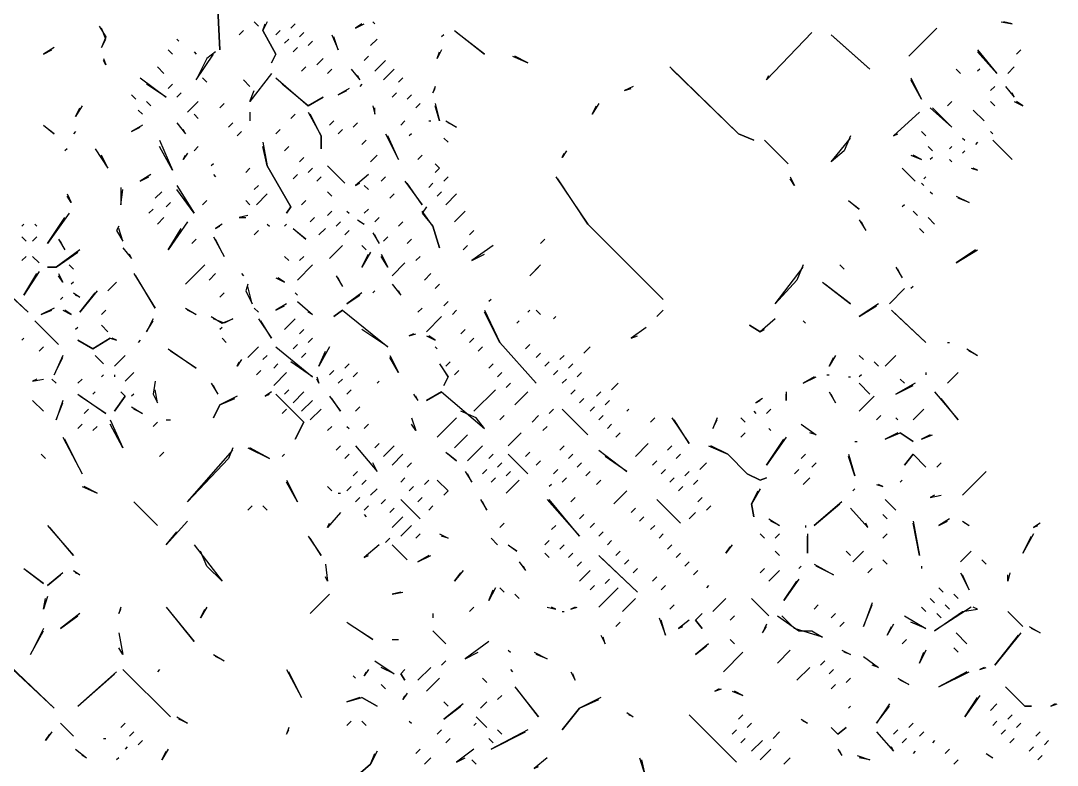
# Model space of a CAD drawing. Extents: x 1 to 2775, y -31 to 2075.
# Drawn here: x 1615.9 to 1696.2, y 381.9 to 439.6 of the extents above; entities that cross this region are included whole.
import ezdxf

# ---------------------------------------------------------------- set-up
doc = ezdxf.new("R2010")
doc.units = 0
doc.layers.add('LINEWORK', color=4, linetype='CONTINUOUS')

msp = doc.modelspace()

# ---------------------------------------------------------------- linework, layer by layer
at = {"layer": 'LINEWORK'}
for points in [[(1629.3333, 444.1667), (1630.3333, 442.8333), (1631.1667, 440.5), (1631.3333, 437.3333), (1631.1667, 440.5), (1629.8333, 443.6667)], [(1622, 439.1667), (1622.5, 438.3333), (1622.1667, 437.5), (1622.5, 438.1667), (1622.1667, 439)], [(1634, 439.5), (1634.3333, 439.1667)], [(1635, 439.5), (1634.6667, 438.8333), (1635.6667, 437), (1635.3333, 436.3333), (1635.6667, 437), (1634.6667, 438.8333), (1634.8333, 439.3333)], [(1637.1667, 439.3333), (1636.8333, 439)], [(1642.3333, 439.3333), (1641.8333, 439), (1642.5, 439.3333)], [(1643.1667, 439.5), (1643.3333, 439.3333)], [(1686.8333, 439), (1684.6667, 436.8333)], [(1691.8333, 439.5), (1692.6667, 439.3333), (1692, 439.5)], [(1628, 438.1667), (1628.1667, 438)], [(1633.1667, 438.8333), (1632.8333, 438.5)], [(1636, 438.8333), (1635.6667, 438.5)], [(1636.6667, 438.1667), (1636.3333, 437.8333)], [(1637.8333, 438.6667), (1637.5, 438.3333)], [(1640, 438.5), (1640.5, 437.3333), (1640.1667, 438.3333)], [(1643.5, 438.1667), (1643, 437.6667)], [(1648.6667, 438.5), (1648.5, 438.3333)], [(1649.5, 438.8333), (1651.8333, 437), (1649.6667, 438.6667)], [(1677.1667, 438.6667), (1673.6667, 435), (1673.8333, 435.3333)], [(1678.6667, 438.5), (1681.6667, 435.8333), (1678.8333, 438.3333)], [(1618.5, 437.5), (1617.6667, 437), (1618.3333, 437.3333)], [(1637.3333, 437.5), (1637, 437.1667)], [(1638.5, 438), (1638.1667, 437.6667)], [(1622.3333, 436.6667), (1622.5, 436.1667), (1622.3333, 436.5)], [(1627.3333, 437.3333), (1627.6667, 437)], [(1629.3333, 437.1667), (1629.5, 437)], [(1631, 437.1667), (1630.3333, 436.6667), (1629.5, 435), (1630.8333, 437)], [(1639.3333, 436.6667), (1638.8333, 436.1667)], [(1642.8333, 436.8333), (1642.5, 436.5)], [(1648.5, 437.3333), (1648.1667, 436.6667), (1648.3333, 437.1667)], [(1654, 436.8333), (1655.1667, 436.3333), (1654.1667, 436.8333)], [(1690, 437.3333), (1691.5, 435.5), (1690, 437.1667)], [(1693.3333, 437.3333), (1693, 437)], [(1626.5, 436), (1627, 435.5)], [(1638, 436), (1637.6667, 435.6667)], [(1640, 435.8333), (1639.6667, 435.5)], [(1641.5, 435.8333), (1642.1667, 435), (1642, 435.3333)], [(1644.1667, 436.5), (1643.3333, 435.6667)], [(1644.8333, 435.8333), (1644, 435)], [(1666.1667, 436), (1671.5, 430.8333), (1672.6667, 430.3333), (1671.5, 430.8333), (1666.3333, 435.8333)], [(1688.3333, 435.8333), (1688.6667, 435.5)], [(1690.1667, 435.8333), (1690, 435.6667)], [(1692.8333, 436), (1692.3333, 435.5)], [(1625.1667, 435.1667), (1627.1667, 433.6667), (1625.6667, 434.6667)], [(1630, 435.1667), (1630.3333, 434.8333)], [(1633.1667, 435), (1633.6667, 434.5)], [(1635.3333, 435.5), (1633.6667, 433.3333), (1634, 434.1667)], [(1635.6667, 435.1667), (1638.1667, 433), (1639.3333, 433.6667), (1638.1667, 433), (1636.1667, 434.6667)], [(1645.5, 435.1667), (1645.1667, 434.8333)], [(1684.8333, 435.1667), (1685.6667, 433.5), (1684.8333, 435)], [(1627.6667, 434.6667), (1627.3333, 434.3333)], [(1641.3333, 434.3333), (1640.5, 433.8333), (1641.1667, 434.1667)], [(1642.3333, 434.6667), (1642.1667, 434.5)], [(1648, 434.5), (1647.8333, 434), (1648, 434.3333)], [(1663.3333, 434.5), (1662.6667, 434.1667), (1663.1667, 434.3333)], [(1691.3333, 434.5), (1691, 434.1667)], [(1692.1667, 434.5), (1692.8333, 433.6667), (1692.6667, 434)], [(1624.5, 433.8333), (1624.8333, 433.5)], [(1628.3333, 434), (1628, 433.6667)], [(1645, 434), (1644.6667, 433.6667)], [(1646.1667, 433.8333), (1645.8333, 433.5)], [(1620.6667, 433), (1620.1667, 432.1667), (1620.5, 432.8333)], [(1625, 432.6667), (1625.3333, 432.3333)], [(1625.6667, 433.3333), (1626, 433)], [(1629.6667, 433.3333), (1628.8333, 432.5)], [(1631.6667, 433.1667), (1631.3333, 432.8333)], [(1643.1667, 433), (1643.3333, 432.3333), (1643.3333, 432.8333)], [(1646.8333, 433.1667), (1646.5, 432.8333)], [(1648, 433.1667), (1648.3333, 431.8333), (1648, 433)], [(1660.6667, 433.1667), (1660.1667, 432.3333), (1660.5, 433)], [(1686.3333, 432.8333), (1688, 431.3333), (1686.5, 432.8333)], [(1688, 433.3333), (1687.6667, 433)], [(1689.6667, 432.6667), (1690.5, 431.8333)], [(1691, 433.3333), (1691.3333, 433)], [(1692.8333, 433.3333), (1693.5, 433), (1693, 433.3333)], [(1629.3333, 432.3333), (1629.6667, 432)], [(1633.6667, 432.5), (1633.6667, 431.8333)], [(1637.1667, 432.3333), (1636.8333, 432)], [(1638.1667, 432.5), (1639.1667, 430.6667), (1639.1667, 429.6667), (1639.1667, 430.6667), (1638.3333, 432.3333)], [(1640.1667, 431.8333), (1639.8333, 431.5)], [(1645.6667, 431.8333), (1645.3333, 431.5)], [(1647.5, 431.8333), (1647.6667, 431.8333)], [(1648.8333, 431.8333), (1649.6667, 431.3333), (1649, 431.6667)], [(1685.5, 432.5), (1683.5, 430.6667), (1683.8333, 430.8333)], [(1617.6667, 431.5), (1618.5, 430.8333), (1617.8333, 431.3333)], [(1620.1667, 431), (1620, 430.8333)], [(1625.3333, 431.5), (1624.5, 431), (1625.1667, 431.3333)], [(1628, 431.6667), (1628.6667, 430.8333), (1628.5, 431.1667)], [(1632.3333, 431.6667), (1632, 431.3333)], [(1633, 431), (1632.6667, 430.6667)], [(1636, 431.1667), (1635.6667, 430.8333)], [(1640.8333, 431.1667), (1640.5, 430.8333)], [(1642, 431.6667), (1641.6667, 431.3333)], [(1685.6667, 431), (1686, 430.6667)], [(1691, 431), (1691.1667, 430.8333)], [(1626.6667, 430.3333), (1627.6667, 428), (1626.6667, 429.8333)], [(1634.6667, 430.1667), (1635, 428.3333), (1636.8333, 425.1667), (1636.5, 424.6667), (1636.8333, 425.1667), (1635, 428.3333), (1634.6667, 429.8333)], [(1642.6667, 430.3333), (1642.3333, 430)], [(1644.1667, 430.8333), (1645.1667, 428.8333), (1644.3333, 430.6667)], [(1646.1667, 430.8333), (1646, 430.6667)], [(1648.6667, 430.5), (1649, 430.1667)], [(1673.5, 430.3333), (1675.3333, 428.5)], [(1680.1667, 430.6667), (1679.6667, 429.5), (1678.6667, 428.6667), (1680.1667, 430.5)], [(1688.8333, 430.5), (1689, 430.3333)], [(1690, 430.1667), (1689.8333, 430)], [(1691.1667, 430.3333), (1692.6667, 428.8333)], [(1619.5, 429.6667), (1619.3333, 429.5)], [(1621.6667, 429.6667), (1622.6667, 428.1667), (1622.1667, 429.1667)], [(1629.6667, 429.8333), (1629.3333, 429.5)], [(1636.6667, 429.8333), (1636.3333, 429.5)], [(1658.1667, 429.5), (1657.8333, 429), (1658, 429.3333)], [(1686.1667, 429.8333), (1686.5, 429.5)], [(1688, 429.8333), (1687.8333, 429.6667)], [(1689, 429.5), (1688.8333, 429.3333)], [(1628.8333, 429.3333), (1628.5, 428.8333), (1628.6667, 429.1667)], [(1637.8333, 429), (1637.5, 428.6667)], [(1643.5, 429.1667), (1643, 428.6667)], [(1647, 429.1667), (1646.6667, 428.8333)], [(1684.8333, 429.1667), (1685.6667, 428.8333), (1685, 429.1667)], [(1686.5, 429), (1686.3333, 428.8333)], [(1687.8333, 428.8333), (1688, 428.6667)], [(1630.8333, 428.5), (1630.6667, 428.3333)], [(1633.6667, 428.1667), (1633.3333, 427.8333)], [(1638.5, 428.1667), (1638.1667, 427.8333)], [(1639.6667, 428.3333), (1641, 427)], [(1648, 428.5), (1648.3333, 428.1667), (1648, 427.8333), (1648.3333, 428.1667)], [(1684.1667, 428.1667), (1685.1667, 427.1667)], [(1689.5, 428.1667), (1690, 428), (1689.6667, 428.1667)], [(1626, 427.6667), (1625.1667, 427.1667), (1625.8333, 427.5)], [(1630.8333, 427.6667), (1631, 427.5)], [(1637.3333, 427.6667), (1637, 427.3333)], [(1639.1667, 427.5), (1638.8333, 427.1667)], [(1642.8333, 427.6667), (1641.8333, 426.8333), (1642.1667, 427)], [(1644.1667, 427.5), (1643.8333, 427.1667)], [(1645.6667, 427.1667), (1647, 425.3333), (1645.8333, 427)], [(1647.8333, 427), (1647.5, 426.6667)], [(1649, 427.5), (1648.6667, 427.1667)], [(1657.3333, 427.5), (1659.8333, 423.8333), (1665.6667, 418), (1659.8333, 423.8333), (1657.5, 427.3333)], [(1675.5, 427.5), (1675.8333, 426.8333), (1675.5, 427.3333)], [(1685.6667, 427), (1685.8333, 426.8333)], [(1686, 427.5), (1685.8333, 427.3333)], [(1619.5, 426.1667), (1619.8333, 425.5), (1619.5, 426)], [(1623.6667, 426.6667), (1623.6667, 425.3333), (1623.8333, 426.5)], [(1626.8333, 426.3333), (1626.3333, 425.8333)], [(1628, 426.8333), (1629.3333, 424.6667), (1628, 426.5)], [(1634.3333, 426.8333), (1634, 426.5)], [(1635, 426.1667), (1634.1667, 425.3333)], [(1639.6667, 426.3333), (1640, 426)], [(1642.5, 426.8333), (1642.8333, 426.5)], [(1644.8333, 426.1667), (1644.5, 425.8333)], [(1648.5, 426.3333), (1648.1667, 426)], [(1649.6667, 426.1667), (1648.8333, 425.3333)], [(1686.3333, 426.3333), (1686.5, 426.1667)], [(1627.5, 425.5), (1627.1667, 425.1667)], [(1630.3333, 425.6667), (1630, 425.3333)], [(1633.3333, 425.6667), (1633.6667, 425.3333)], [(1638, 425.6667), (1637.6667, 425.3333)], [(1680, 425.6667), (1680.8333, 425), (1680.1667, 425.5)], [(1684.3333, 425.3333), (1684.1667, 425.1667)], [(1688.3333, 426), (1689.3333, 425.5), (1688.5, 425.8333)], [(1619.6667, 424.6667), (1618, 422.3333), (1619.3333, 424.3333)], [(1626.1667, 425), (1625.8333, 424.6667)], [(1640, 424.8333), (1639.6667, 424.5)], [(1641.1667, 424.8333), (1641.3333, 424.6667)], [(1642.8333, 425), (1642.5, 424.6667)], [(1647.3333, 425.1667), (1647, 424.6667), (1647.8333, 423.6667), (1648.3333, 422), (1647.8333, 423.6667), (1647, 424.8333)], [(1650.3333, 424.8333), (1649.5, 424)], [(1685, 424.8333), (1685.3333, 424.5)], [(1616.1667, 423.8333), (1616, 423.6667)], [(1617, 423.8333), (1617.1667, 423.6667)], [(1627, 424.3333), (1626.5, 423.8333)], [(1628.8333, 424), (1627.3333, 421.8333), (1628.3333, 423.5)], [(1631.5, 423.8333), (1631, 423.5), (1631.3333, 423.6667)], [(1633.5, 424.5), (1632.8333, 424.3333), (1633.3333, 424.3333)], [(1635, 423.8333), (1635.1667, 423.6667)], [(1636.5, 423.8333), (1636.3333, 423.6667)], [(1638.6667, 424.3333), (1638.3333, 424)], [(1640.6667, 424), (1640.3333, 423.6667)], [(1642, 424.1667), (1642.5, 423.8333), (1642.1667, 424)], [(1643.6667, 424.3333), (1643.3333, 424)], [(1645.5, 424), (1645.1667, 423.6667)], [(1680.8333, 424.1667), (1681.3333, 423.3333), (1681, 424)], [(1686.1667, 424.3333), (1686.6667, 423.8333)], [(1623.5, 423.6667), (1623.3333, 423.3333), (1623.8333, 422.5), (1623.5, 423.5)], [(1634.3333, 423.3333), (1634, 423)], [(1637, 423.5), (1638, 422.6667), (1637.1667, 423.3333)], [(1639.5, 423.5), (1639, 423)], [(1641.3333, 423.3333), (1641, 423)], [(1643.1667, 423.1667), (1643.6667, 422.3333), (1643.3333, 423)], [(1651, 423.3333), (1650.6667, 423)], [(1685.5, 423.5), (1685.8333, 423.1667)], [(1616, 422.8333), (1616.3333, 422.5)], [(1617.1667, 422.8333), (1616.8333, 422.5)], [(1618.8333, 422.6667), (1619.3333, 421.8333), (1619, 422.5)], [(1629.5, 422.6667), (1629.1667, 422.3333)], [(1630.8333, 422.8333), (1631.6667, 421.3333), (1631, 422.6667)], [(1640.8333, 422.1667), (1639.8333, 421.1667)], [(1642.3333, 422.1667), (1642.6667, 421.8333)], [(1644.3333, 422.8333), (1644, 422.5)], [(1646.1667, 422.6667), (1645.8333, 422.3333)], [(1650.5, 422.1667), (1650.1667, 421.8333)], [(1652.5, 422.1667), (1650.8333, 421), (1651.8333, 421.5)], [(1656.5, 422.6667), (1656.1667, 422.3333)], [(1616.3333, 421.3333), (1616, 421)], [(1616.8333, 421.3333), (1617.3333, 420.8333)], [(1620.5, 421.8333), (1618.6667, 420.5), (1618, 420.5), (1618.6667, 420.5), (1620.3333, 421.6667)], [(1623.8333, 422), (1624.5, 421.1667), (1624.3333, 421.5)], [(1636.3333, 421.3333), (1636.6667, 421)], [(1637.8333, 421.3333), (1637.5, 421)], [(1643, 421.6667), (1642.3333, 420.5), (1642.8333, 421.5)], [(1643.8333, 421.5), (1644.3333, 420.5), (1643.8333, 421.3333)], [(1646.8333, 421.3333), (1646.5, 421)], [(1689.8333, 421.8333), (1688.3333, 420.8333), (1690, 421.8333)], [(1619.6667, 420.6667), (1620, 420.3333)], [(1630.1667, 420.6667), (1628.6667, 419.1667)], [(1638.5, 420.6667), (1637.3333, 419.5)], [(1645.6667, 420.8333), (1644.6667, 419.8333)], [(1656.1667, 420.6667), (1655.3333, 419.8333), (1656, 420.5)], [(1676.5, 420.6667), (1676, 419.5), (1674.3333, 417.6667), (1676.5, 420.5)], [(1679.3333, 420.6667), (1679.6667, 420.3333)], [(1617.3333, 420.1667), (1616.1667, 418.3333), (1617.1667, 420)], [(1618.8333, 420), (1619.1667, 419.3333), (1618.8333, 419.8333)], [(1624.6667, 420), (1626.3333, 417.3333), (1624.8333, 419.8333)], [(1631, 420), (1630.5, 419.5)], [(1633, 420), (1633.1667, 419.8333)], [(1640.3333, 419.8333), (1640.8333, 419), (1640.5, 419.6667)], [(1647.6667, 420), (1647.1667, 419.5)], [(1683.6667, 420.5), (1684.1667, 419.6667), (1683.8333, 420.3333)], [(1613.8333, 419.5), (1616.5, 417), (1614.5, 418.8333)], [(1620, 419.3333), (1619.8333, 419.1667)], [(1623.3333, 419.3333), (1622.6667, 418.6667)], [(1633.5, 419.1667), (1633.3333, 418.6667), (1633.8333, 417.6667), (1633.5, 419)], [(1635.6667, 419.6667), (1636.3333, 419.3333), (1635.8333, 419.6667)], [(1644.6667, 419.1667), (1645.3333, 418.3333), (1645.1667, 418.6667)], [(1648.3333, 419.1667), (1648, 418.8333)], [(1678, 419.3333), (1680.1667, 417.6667), (1678.1667, 419.1667)], [(1685, 419), (1684.8333, 418.8333)], [(1619.1667, 418.1667), (1619, 418)], [(1620, 418.5), (1620.5, 418.1667), (1620.1667, 418.3333)], [(1621.8333, 418.6667), (1620.5, 417), (1621.6667, 418.5)], [(1631.6667, 418.5), (1631.3333, 418.1667)], [(1637.1667, 418.5), (1637.3333, 418.3333)], [(1642.3333, 418.5), (1641.1667, 417.6667), (1642.1667, 418.3333)], [(1643.3333, 418.6667), (1643.1667, 418.5)], [(1684.3333, 418.8333), (1683.1667, 417.6667)], [(1618.5, 417.3333), (1617.5, 416.8333), (1618.3333, 417.1667)], [(1628.6667, 417.3333), (1629.5, 416.8333), (1628.8333, 417.1667)], [(1634, 417.3333), (1634.3333, 417)], [(1636.5, 417.6667), (1635.6667, 417.1667), (1636.3333, 417.5)], [(1637.3333, 417.8333), (1638.5, 416.8333), (1638.1667, 417)], [(1647, 417.3333), (1646.6667, 417)], [(1649, 417.8333), (1648.6667, 417.5)], [(1652.3333, 418), (1652.1667, 417.8333)], [(1682.3333, 417.6667), (1680.8333, 416.6667), (1682.1667, 417.5)], [(1619.1667, 417.1667), (1619.8333, 416.8333), (1619.3333, 417.1667)], [(1622.5, 417.1667), (1622.1667, 416.8333)], [(1626.1667, 416.5), (1625.6667, 415.5), (1626.1667, 416.3333)], [(1630.6667, 416.6667), (1631.5, 416.1667), (1632.3333, 416.5), (1631.6667, 416.1667), (1630.8333, 416.5)], [(1634.3333, 416.5), (1635.3333, 415), (1634.5, 416.3333)], [(1637.1667, 416.5), (1636.3333, 415.6667)], [(1640.8333, 417.1667), (1640.1667, 416.6667), (1640.8333, 417.1667), (1644.3333, 414.3333), (1642.3333, 415.6667)], [(1648.5, 416.6667), (1647.3333, 415.5)], [(1649.6667, 417.1667), (1649.3333, 416.8333)], [(1651.8333, 417.1667), (1653, 414.6667), (1655.8333, 411.5), (1653, 414.6667), (1651.8333, 417)], [(1655.3333, 417.1667), (1655.1667, 417)], [(1655.8333, 417.1667), (1656.1667, 416.8333)], [(1657.3333, 416.6667), (1657.1667, 416.5)], [(1665.6667, 417.1667), (1665.1667, 416.6667)], [(1674.3333, 416.5), (1673.1667, 415.5), (1672.3333, 416), (1673.1667, 415.5), (1673.5, 415.6667)], [(1683.3333, 417.1667), (1686, 414.6667), (1683.5, 417)], [(1617, 416.3333), (1618.8333, 414.5)], [(1620.3333, 415.8333), (1620.1667, 415.6667)], [(1622.1667, 416), (1622.6667, 415.5)], [(1631.5, 415.8333), (1631.3333, 415.6667)], [(1654.5, 416.3333), (1654.3333, 416.1667)], [(1664.3333, 415.8333), (1663.1667, 415), (1663.6667, 415.1667)], [(1676.5, 416.3333), (1676.6667, 416.1667)], [(1616.1667, 415), (1616, 414.8333)], [(1622.8333, 415), (1621.5, 414.1667), (1620.3333, 414.8333), (1621.5, 414.1667), (1622.8333, 415), (1623.3333, 414.8333), (1623, 415)], [(1631.5, 415), (1631.8333, 414.6667)], [(1637.8333, 415.6667), (1637.5, 415.3333)], [(1638.5, 415), (1638.1667, 414.6667)], [(1646.3333, 415.3333), (1646, 415.1667), (1646.5, 415.3333)], [(1647.3333, 415.1667), (1648, 414.8333), (1647.5, 415.1667)], [(1650.3333, 415.6667), (1650, 415.3333)], [(1651, 415), (1650.6667, 414.6667)], [(1617.6667, 414.3333), (1617.3333, 414)], [(1625.1667, 414.8333), (1625, 414.6667)], [(1627.3333, 414.1667), (1629.5, 412.6667), (1627.5, 414)], [(1634.3333, 414.3333), (1633.5, 413.5)], [(1635.6667, 414.3333), (1638.5, 412), (1636.8333, 413.1667)], [(1637.3333, 414.5), (1637, 414.1667)], [(1639.8333, 414.3333), (1639, 412.8333), (1639.5, 414)], [(1648, 414.3333), (1648.1667, 414.1667)], [(1651.6667, 414.3333), (1651.3333, 414)], [(1655.3333, 414.5), (1655, 414.1667)], [(1660, 414.3333), (1659.5, 413.8333)], [(1687.6667, 414.6667), (1687.8333, 414.6667)], [(1689.1667, 414.1667), (1690, 413.6667), (1689.3333, 414)], [(1619.1667, 413.6667), (1618.5, 412.1667), (1619.1667, 413.5)], [(1621.6667, 413.6667), (1622.3333, 413)], [(1624, 413.6667), (1623.1667, 412.8333)], [(1633, 413.3333), (1632.6667, 412.8333), (1632.8333, 413.1667)], [(1635, 413.6667), (1634.6667, 413.3333)], [(1638, 413.8333), (1637.6667, 413.5)], [(1644.5, 413.6667), (1645.1667, 412.3333), (1644.5, 413.5)], [(1656.1667, 413.8333), (1655.8333, 413.5)], [(1658, 413.6667), (1657.6667, 413.3333)], [(1679, 413.6667), (1678.5, 412.8333), (1678.8333, 413.5)], [(1680.8333, 413.6667), (1681.1667, 413.3333)], [(1683.6667, 413.6667), (1682.8333, 412.8333)], [(1634.5, 412.5), (1634.1667, 412.1667)], [(1635.8333, 413), (1635.5, 412.6667)], [(1640.1667, 412.5), (1639.8333, 412.1667)], [(1641.3333, 413), (1641, 412.6667)], [(1648.3333, 413), (1649, 412), (1648.6667, 411.3333), (1649, 412), (1648.5, 412.8333)], [(1649.1667, 413.1667), (1648.8333, 412.8333)], [(1649.8333, 412.5), (1649.5, 412.1667)], [(1652.5, 413), (1652.1667, 412.6667)], [(1656.8333, 413.1667), (1656.5, 412.8333)], [(1657.5, 412.5), (1657.1667, 412.1667)], [(1658.6667, 413), (1658.3333, 412.6667)], [(1682, 413.1667), (1682.3333, 412.8333)], [(1617.1667, 411.8333), (1616.8333, 411.6667), (1617.6667, 411.8333)], [(1618.3333, 411.8333), (1618.6667, 411.5)], [(1620.6667, 411.8333), (1620.3333, 411.5)], [(1622.3333, 412.1667), (1622.1667, 412)], [(1623.1667, 412.1667), (1623.1667, 412)], [(1624.6667, 412.3333), (1624, 411.6667)], [(1636.5, 412.3333), (1635.5, 411.3333)], [(1638.8333, 412), (1639, 411.5), (1638.8333, 411.8333)], [(1640.8333, 411.8333), (1640.5, 411.5)], [(1642, 412.3333), (1641.6667, 412)], [(1653.1667, 412.3333), (1652.8333, 412)], [(1658.1667, 411.8333), (1657.8333, 411.5)], [(1659.3333, 412.3333), (1659, 412)], [(1677.3333, 412), (1676.5, 411.5), (1677.5, 412)], [(1678.3333, 412.1667), (1678.5, 412.1667)], [(1680, 412), (1680.1667, 412)], [(1681, 412.1667), (1680.8333, 412)], [(1684, 411.8333), (1684.3333, 411.5)], [(1686, 412.3333), (1686, 412.1667)], [(1688.5, 412.3333), (1687.6667, 411.5)], [(1626.3333, 411.6667), (1626.1667, 410.6667), (1626.5, 410), (1626.3333, 411)], [(1630.6667, 411.5), (1631.1667, 410.6667), (1630.8333, 411.3333)], [(1636.6667, 411), (1636.3333, 410.6667)], [(1641.5, 411), (1641.1667, 410.6667)], [(1643.6667, 411.6667), (1643.5, 411.5)], [(1652.6667, 411), (1651, 409.3333)], [(1653.8333, 411.5), (1653.5, 411.1667)], [(1658.8333, 411), (1658.5, 410.6667)], [(1662.1667, 411.5), (1661.6667, 411)], [(1680.8333, 411.5), (1681.6667, 410.6667)], [(1685.1667, 411.5), (1683.6667, 410.6667), (1685, 411.3333)], [(1616.8333, 410.1667), (1617.6667, 409.3333)], [(1619.1667, 410.1667), (1618.6667, 408.6667), (1619.1667, 410)], [(1620.3333, 410.6667), (1622.5, 409.1667), (1620.5, 410.5)], [(1621.6667, 410.8333), (1621.5, 410.6667)], [(1623.6667, 410.8333), (1624, 410.5), (1623.1667, 409.3333), (1624, 410.5)], [(1624.6667, 410.6667), (1624.5, 410.5)], [(1632.6667, 410.5), (1631.3333, 409.8333), (1630.8333, 408.8333), (1631.3333, 409.8333), (1632.5, 410.3333)], [(1635.3333, 410.8333), (1634.8333, 410.5), (1635.1667, 410.6667)], [(1635.6667, 410.6667), (1637.8333, 408.5), (1637.1667, 407.1667), (1637.8333, 408.5), (1635.8333, 410.5)], [(1637.8333, 410.8333), (1637, 410)], [(1638.5, 410.1667), (1637.6667, 409.3333)], [(1639.8333, 410.5), (1640.6667, 409.3333), (1640, 410.3333)], [(1646.3333, 410.6667), (1646.6667, 410.1667), (1646.5, 410.5)], [(1648.5, 410.8333), (1647.3333, 410.1667), (1648.5, 410.8333), (1651.8333, 408), (1651.1667, 408.8333), (1650, 409.3333)], [(1655.1667, 410.8333), (1654.1667, 409.8333)], [(1659.5, 410.3333), (1659.1667, 410)], [(1660.8333, 410.8333), (1660.5, 410.5)], [(1661.5, 410.1667), (1661.1667, 409.8333)], [(1673.3333, 410.3333), (1672.8333, 410), (1673.1667, 410.1667)], [(1675.1667, 410.8333), (1675.1667, 410.1667), (1675.1667, 410.6667)], [(1678.5, 410.8333), (1679, 410), (1678.6667, 410.6667)], [(1682, 410.5), (1680.8333, 409.3333)], [(1686.6667, 410.8333), (1688.5, 408.6667), (1687.1667, 410.3333)], [(1621.1667, 409.5), (1620.8333, 409.1667)], [(1624.5, 409.6667), (1625.3333, 409.1667), (1624.6667, 409.5)], [(1636.5, 409.5), (1636.1667, 409.1667)], [(1639.1667, 409.5), (1638.3333, 408.6667)], [(1642.1667, 409.6667), (1641.8333, 409.3333)], [(1657.1667, 409.5), (1656.8333, 409.1667)], [(1657.8333, 409.5), (1659.8333, 407.5)], [(1660.3333, 409.6667), (1660, 409.3333)], [(1663, 409.5), (1662.8333, 409.3333)], [(1672.6667, 409.3333), (1672.8333, 409.1667)], [(1674, 409.5), (1673.6667, 409.1667)], [(1685.8333, 409.5), (1685, 408.6667)], [(1622.8333, 408.6667), (1623.8333, 406.5), (1622.8333, 408.3333)], [(1626.5, 408.5), (1626.1667, 408.1667)], [(1627.1667, 408.6667), (1627.5, 408.6667)], [(1646.1667, 408.8333), (1646.5, 407.8333), (1646.1667, 408.3333)], [(1649.6667, 408.8333), (1648.1667, 407.3333)], [(1653.3333, 409), (1653, 408.6667)], [(1656, 409), (1655.5, 408.5)], [(1661, 409), (1660.6667, 408.6667)], [(1665, 408.8333), (1664.6667, 408.5)], [(1666.3333, 408.8333), (1667.6667, 406.8333), (1666.5, 408.6667)], [(1669.8333, 408.8333), (1669.5, 408), (1669.8333, 408.6667)], [(1671.6667, 408.8333), (1672, 408.5)], [(1682.5, 409), (1682.1667, 408.6667)], [(1683.6667, 408.8333), (1683.8333, 408.6667)], [(1620.6667, 408.3333), (1620.3333, 408)], [(1621.8333, 408.1667), (1621.5, 407.8333)], [(1640, 408.1667), (1639.6667, 407.8333)], [(1641.1667, 408.1667), (1641.3333, 408)], [(1642.8333, 408.3333), (1642.5, 408)], [(1656.6667, 408.1667), (1656.3333, 407.8333)], [(1661.6667, 408.3333), (1661.3333, 408)], [(1673.8333, 408), (1674, 407.8333)], [(1676.3333, 408.3333), (1677.5, 407.5), (1677, 407.6667)], [(1619.1667, 407.3333), (1620.6667, 404.5), (1619.3333, 407.1667)], [(1650.5, 407.5), (1649.5, 406.5)], [(1654.6667, 407.6667), (1653.6667, 406.6667)], [(1662.3333, 407.6667), (1662, 407.3333)], [(1672, 407.6667), (1671.6667, 407.3333)], [(1675.1667, 407.3333), (1673.6667, 405.1667), (1675, 407.1667)], [(1680.5, 407), (1680.6667, 407)], [(1683.8333, 407.6667), (1682.8333, 407.1667), (1684, 407.6667), (1685, 407), (1684, 407.6667)], [(1686.3333, 407.5), (1685.6667, 407.1667), (1686.5, 407.5)], [(1627, 406.1667), (1626.6667, 405.8333)], [(1632.3333, 406.5), (1632, 405.6667), (1628.8333, 402.3333), (1632.3333, 406.3333)], [(1633.5, 406.5), (1635.1667, 405.6667), (1633.6667, 406.5)], [(1640.6667, 406.6667), (1640.3333, 406.3333)], [(1641.8333, 406.6667), (1643.5, 404.6667), (1643.1667, 405.3333)], [(1643.6667, 406.8333), (1643.3333, 406.5)], [(1644.8333, 406.6667), (1644, 405.8333)], [(1648.8333, 406.1667), (1649.6667, 405.5), (1649, 406)], [(1651.6667, 406.6667), (1650.5, 405.5)], [(1655.3333, 406.1667), (1655, 405.8333)], [(1658, 406.6667), (1657.6667, 406.3333)], [(1660.6667, 406.3333), (1662.8333, 404.6667), (1661.1667, 405.8333)], [(1664.5, 406.8333), (1663.5, 405.8333)], [(1666.3333, 406.6667), (1666, 406.3333)], [(1669.1667, 406.6667), (1670.6667, 406), (1672.1667, 404.5), (1673.1667, 404), (1673.6667, 404.1667), (1673.1667, 404), (1672.1667, 404.5), (1670.6667, 406), (1669.3333, 406.6667)], [(1617.5, 406), (1617.8333, 405.6667)], [(1636.3333, 406), (1636.1667, 405.8333)], [(1641.3333, 406), (1641, 405.6667)], [(1645.5, 406), (1644.6667, 405.1667)], [(1646.1667, 405.3333), (1645.8333, 405)], [(1652.5, 406), (1652.1667, 405.6667)], [(1653.1667, 405.3333), (1652.8333, 405)], [(1653.6667, 406), (1655.1667, 404.5)], [(1656.1667, 405.5), (1655.8333, 405.1667)], [(1658.6667, 406), (1658.3333, 405.6667)], [(1659.3333, 405.3333), (1659, 405)], [(1665.1667, 405.5), (1664.8333, 405.1667)], [(1667, 406), (1666.6667, 405.6667)], [(1669, 405.3333), (1668.5, 404.8333)], [(1676.6667, 406), (1676.3333, 405.6667)], [(1677.5, 405.3333), (1677.1667, 405)], [(1680, 406), (1680.5, 404.3333), (1680, 405.8333)], [(1685, 406), (1684.3333, 405.1667), (1685, 406), (1686, 405)], [(1687.1667, 405.3333), (1686.8333, 405)], [(1642, 404.6667), (1641.6667, 404.3333)], [(1650.3333, 404.6667), (1650.8333, 403.8333), (1650.5, 404.5)], [(1652, 404.8333), (1651.6667, 404.5)], [(1653.8333, 404.6667), (1653.5, 404.3333)], [(1657.5, 404.8333), (1657.1667, 404.5)], [(1660, 404.6667), (1659.6667, 404.3333)], [(1665.8333, 404.8333), (1665.5, 404.5)], [(1667.6667, 404.6667), (1667.3333, 404.3333)], [(1676.1667, 404.8333), (1675.8333, 404.5)], [(1690.6667, 404.6667), (1688.8333, 402.8333)], [(1636.5, 404), (1637.3333, 402.3333), (1636.5, 403.8333)], [(1642.6667, 404), (1642.3333, 403.6667)], [(1645.6667, 404.1667), (1645.3333, 403.8333)], [(1647.5, 404), (1647.1667, 403.6667)], [(1648.1667, 404), (1649, 403.1667), (1648.6667, 402.8333), (1649, 403.1667)], [(1652.6667, 404.1667), (1652.3333, 403.8333)], [(1654.5, 404), (1653.5, 403)], [(1657, 403.6667), (1656.8333, 403.5)], [(1658.1667, 404.1667), (1657.8333, 403.8333)], [(1660.8333, 404), (1660.5, 403.6667)], [(1666.5, 404.1667), (1666.1667, 403.8333)], [(1668.3333, 404), (1668, 403.6667)], [(1677, 404.1667), (1676.5, 403.6667)], [(1682.1667, 403.6667), (1682.6667, 403.5), (1682.3333, 403.6667)], [(1684.1667, 404), (1684, 403.8333)], [(1620.6667, 403.5), (1621.8333, 403), (1620.8333, 403.5)], [(1639.6667, 403.5), (1640, 403.1667)], [(1640.5, 403), (1640.6667, 403)], [(1641.5, 403.5), (1641.1667, 403.1667)], [(1643.5, 403.3333), (1643, 402.8333)], [(1646.3333, 403.5), (1646, 403.1667)], [(1662.8333, 403.1667), (1661.8333, 402.1667)], [(1667.1667, 403.5), (1666.8333, 403.1667)], [(1673.1667, 403.3333), (1672.5, 402.1667), (1672.6667, 401.1667), (1672.5, 402.1667), (1673, 403.1667)], [(1680.5, 403.3333), (1680.3333, 403.1667)], [(1624.6667, 402.3333), (1626.5, 400.5)], [(1642.1667, 402.6667), (1641.8333, 402.3333)], [(1644.1667, 402.5), (1643.8333, 402.1667)], [(1645.3333, 402.5), (1646.8333, 401)], [(1647, 402.6667), (1646.6667, 402.3333)], [(1651.5, 402.5), (1652, 401.6667), (1651.6667, 402.3333)], [(1656.6667, 402.5), (1659.1667, 399.6667), (1656.8333, 402.5)], [(1658.8333, 402.6667), (1658.5, 402.3333)], [(1665.1667, 402.5), (1667, 400.6667)], [(1668.6667, 402.6667), (1668.3333, 402.3333)], [(1679.5, 402.3333), (1677.3333, 400.5), (1679.3333, 402.1667)], [(1682.8333, 402.5), (1683.6667, 401.6667)], [(1686.6667, 402.8333), (1686.3333, 402.6667), (1687.1667, 402.8333)], [(1633.8333, 402), (1633.5, 401.6667)], [(1634.6667, 402), (1635, 401.6667)], [(1640.6667, 401.5), (1639.6667, 400.3333), (1639.8333, 400.6667)], [(1642.8333, 402), (1642.5, 401.6667)], [(1642.5, 401.3333), (1642.6667, 401.1667)], [(1644.8333, 401.8333), (1644.5, 401.5)], [(1647.8333, 402), (1647.5, 401.6667)], [(1659.5, 401.3333), (1659.1667, 401)], [(1663.5, 401.8333), (1663.1667, 401.5)], [(1668.1667, 401.5), (1667.6667, 401)], [(1669.3333, 402), (1669, 401.6667)], [(1680.1667, 401.8333), (1681.5, 400.3333), (1681.3333, 400.6667)], [(1682.6667, 401.3333), (1683, 401)], [(1618, 400.5), (1620, 398.1667), (1618.1667, 400.3333)], [(1628.8333, 400.8333), (1627.1667, 399), (1628, 400)], [(1645.5, 401.1667), (1644.6667, 400.3333)], [(1646.1667, 400.5), (1645.3333, 399.6667)], [(1653.3333, 400.6667), (1653, 400.3333)], [(1657.3333, 400.5), (1657, 400.1667)], [(1660.3333, 400.6667), (1660, 400.3333)], [(1664.1667, 401.1667), (1663.8333, 400.8333)], [(1665, 400.5), (1664.6667, 400.1667)], [(1673.8333, 401), (1674.6667, 400.5), (1674, 400.8333)], [(1676.6667, 400.5), (1676.6667, 400.3333)], [(1685, 400.8333), (1685.5, 398.1667), (1685, 400.6667)], [(1687.8333, 401), (1687, 400.5), (1687.6667, 400.8333)], [(1688.8333, 400.8333), (1689.3333, 400.5), (1689, 400.6667)], [(1694.8333, 400.6667), (1694.3333, 400.3333), (1694.6667, 400.5)], [(1638.1667, 399.6667), (1639.1667, 398.1667), (1638.3333, 399.5)], [(1646.8333, 399.8333), (1646.5, 399.5)], [(1648.3333, 399.8333), (1649, 399.5), (1648.5, 399.6667)], [(1661, 400), (1660.6667, 399.6667)], [(1665.6667, 399.8333), (1665.3333, 399.5)], [(1673.1667, 399.8333), (1673.5, 399.5)], [(1674.6667, 399.8333), (1674.3333, 399.5)], [(1676.8333, 399.8333), (1676.8333, 398.3333), (1676.8333, 399.6667)], [(1683, 399.8333), (1682.6667, 399.5)], [(1694.3333, 399.8333), (1693.5, 398.3333), (1694.1667, 399.6667)], [(1629.3333, 399), (1631.5, 396.1667), (1630.3333, 397.3333), (1629.8333, 398.5)], [(1643.6667, 399), (1642.5, 398), (1642.8333, 398.1667)], [(1644.5, 399.5), (1644.1667, 399.1667)], [(1644.6667, 399), (1645.8333, 397.8333)], [(1652.3333, 399.5), (1652.8333, 399)], [(1653.6667, 399), (1654.3333, 398.5), (1653.8333, 398.8333)], [(1656.8333, 399.3333), (1656.5, 399)], [(1658, 399), (1657.6667, 398.6667)], [(1661.6667, 399.3333), (1661.3333, 399)], [(1666.3333, 399), (1666, 398.6667)], [(1671, 399), (1670.5, 398.3333), (1670.8333, 398.8333)], [(1647.5, 398.1667), (1646.6667, 397.6667), (1647.6667, 398.1667)], [(1656.5, 398.3333), (1656.8333, 398)], [(1658.6667, 398.3333), (1658.3333, 398)], [(1660.6667, 398.1667), (1663.6667, 395.3333), (1660.8333, 398)], [(1662.3333, 398.5), (1662, 398.1667)], [(1667, 398.3333), (1666.6667, 398)], [(1674.3333, 398.5), (1674.6667, 398.1667)], [(1679.8333, 398.5), (1680.1667, 398.1667)], [(1681.1667, 398.5), (1680.3333, 397.6667)], [(1689.5, 398.5), (1688.6667, 397.6667)], [(1639.5, 397.5), (1639.6667, 396.1667), (1639.5, 396.5)], [(1654.5, 397.6667), (1655, 397), (1654.8333, 397.3333)], [(1659.3333, 397.6667), (1659, 397.3333)], [(1663, 397.8333), (1662.6667, 397.5)], [(1667.6667, 397.6667), (1667.3333, 397.3333)], [(1676.3333, 397.3333), (1676.1667, 397.1667)], [(1677.3333, 397.5), (1678.8333, 396.6667), (1677.5, 397.3333)], [(1682.6667, 397.8333), (1683, 397.5)], [(1685.6667, 397.3333), (1685.6667, 397.1667)], [(1690.3333, 397.8333), (1690.6667, 397.5)], [(1616.1667, 397.1667), (1617.6667, 396), (1616.3333, 397)], [(1619.1667, 396.8333), (1618, 395.8333), (1619, 396.6667)], [(1620, 397), (1620.5, 396.6667), (1620.1667, 396.8333)], [(1650.1667, 397), (1649.5, 396.1667), (1650, 396.8333)], [(1660, 397), (1659.1667, 396.1667)], [(1663.6667, 397.1667), (1663.3333, 396.8333)], [(1665.1667, 396.5), (1664.8333, 396.1667)], [(1668.3333, 397), (1668, 396.6667)], [(1673.5, 397.1667), (1673.1667, 396.8333)], [(1674.6667, 397), (1673.8333, 396.1667)], [(1681.8333, 397.1667), (1681.5, 396.8333)], [(1688.6667, 396.8333), (1689.3333, 395.5), (1688.8333, 396.6667)], [(1692.5, 396.8333), (1692.3333, 396.1667), (1692.3333, 396.6667)], [(1652.6667, 395.6667), (1652.1667, 394.6667), (1652.5, 395.5)], [(1653, 395.6667), (1653.3333, 395.3333)], [(1660.3333, 395.8333), (1660, 395.5)], [(1662.1667, 395.6667), (1660.6667, 394.1667)], [(1661.5, 396.3333), (1661.1667, 396)], [(1665.8333, 395.8333), (1665.5, 395.5)], [(1669.1667, 395.8333), (1669, 395.6667)], [(1676.1667, 396.3333), (1675, 394.6667), (1676, 396.1667)], [(1687, 395.6667), (1687.3333, 395.3333)], [(1618, 395), (1617.6667, 394), (1617.8333, 394.8333)], [(1639.8333, 395.1667), (1638.3333, 393.6667)], [(1645.3333, 395.3333), (1644.6667, 395.1667), (1645.5, 395.3333)], [(1654.1667, 395.1667), (1654.5, 394.8333)], [(1663.5, 394.8333), (1662.5, 393.8333)], [(1670.5, 394.8333), (1669.5, 393.8333)], [(1672.5, 394.8333), (1673.8333, 393.5)], [(1686.3333, 394.8333), (1686.6667, 394.5)], [(1688.1667, 395.1667), (1688.5, 394.8333)], [(1623.6667, 394.1667), (1623.5, 393.6667), (1623.6667, 394)], [(1627.1667, 394.1667), (1629.3333, 391.5), (1627.3333, 394)], [(1630.3333, 394.1667), (1629.8333, 393.3333), (1630.1667, 394)], [(1651, 394.1667), (1650.6667, 393.8333)], [(1656.6667, 394.1667), (1657.3333, 394), (1657, 394.1667)], [(1658.8333, 394.1667), (1658.5, 394), (1659, 394.1667)], [(1666.5, 394.3333), (1666.1667, 394)], [(1677.6667, 394.3333), (1677.3333, 394)], [(1681.8333, 394.5), (1681.1667, 392.6667), (1681.8333, 394.3333)], [(1685.6667, 394.1667), (1686, 393.8333)], [(1689.5, 394.1667), (1686.6667, 392.3333), (1688.8333, 393.8333), (1690, 394), (1689.6667, 394.1667)], [(1687.5, 394.3333), (1687.8333, 394)], [(1610.6667, 393.6667), (1610.3333, 393.5), (1611, 393.5), (1618.5, 386.3333), (1610.8333, 393.5)], [(1620.5, 393.6667), (1619, 392.5), (1620.3333, 393.5)], [(1647.8333, 393.6667), (1647.8333, 393.3333)], [(1657.8333, 393.8333), (1658, 393.8333)], [(1665.3333, 393.3333), (1665.8333, 392), (1665.5, 393.1667)], [(1668.6667, 393.6667), (1668.1667, 393.1667), (1668.6667, 392.5), (1668.1667, 393.1667)], [(1671.1667, 393.5), (1670.8333, 393.1667)], [(1674.5, 393.5), (1676.1667, 392.3333), (1677.1667, 392.3333), (1678, 391.8333), (1675.8333, 392.5), (1674.8333, 393.5)], [(1679, 393.6667), (1678.6667, 393.3333)], [(1684.3333, 393.5), (1686, 392.5), (1684.8333, 393)], [(1686.8333, 393.6667), (1687.1667, 393.3333)], [(1692.3333, 393.8333), (1693.5, 392.6667)], [(1617.6667, 392.5), (1616.6667, 390.5), (1617.6667, 392.3333)], [(1641.1667, 393), (1643.1667, 391.6667), (1641.3333, 392.8333)], [(1662.3333, 393), (1662, 392.6667)], [(1667.6667, 393.1667), (1666.8333, 392.5), (1667.1667, 392.6667)], [(1673.6667, 392.8333), (1673.3333, 392.1667), (1673.6667, 392.6667)], [(1679.6667, 393), (1679.3333, 392.6667)], [(1683.5, 392.8333), (1683, 392), (1683.3333, 392.6667)], [(1694, 392.6667), (1694.8333, 392.1667), (1694.1667, 392.5)], [(1623.5, 392.1667), (1623.8333, 390.5), (1623.5, 391)], [(1644.6667, 391.6667), (1645.1667, 391.6667)], [(1647.8333, 392.3333), (1648.8333, 391.3333)], [(1660.8333, 392), (1661.1667, 391.3333), (1661, 391.8333)], [(1670.8333, 391.6667), (1671.1667, 391.3333)], [(1684.5, 391.6667), (1684.1667, 391.3333)], [(1688.3333, 392.1667), (1689.1667, 391.3333)], [(1693.3333, 392.1667), (1691.3333, 389.6667), (1693.1667, 392)], [(1652.1667, 391.5), (1650.3333, 390.1667), (1651.3333, 390.6667)], [(1653.6667, 390.8333), (1653.8333, 390.6667)], [(1669.1667, 391.3333), (1668.1667, 390.5), (1669, 391.1667)], [(1675.5, 390.8333), (1674.5, 389.8333)], [(1679.5, 390.8333), (1680.1667, 390.5), (1679.6667, 390.6667)], [(1686, 390.8333), (1685.5, 389.8333), (1685.8333, 390.6667)], [(1688.1667, 391), (1688.5, 390.6667)], [(1630.8333, 390.5), (1631.6667, 390), (1631, 390.3333)], [(1655.6667, 390.6667), (1656.6667, 390.1667), (1655.8333, 390.5)], [(1671.8333, 390.6667), (1670.3333, 389.1667)], [(1681.1667, 390.3333), (1682.3333, 389.5), (1681.8333, 389.6667)], [(1623.8333, 389.3333), (1627.5, 385.6667)], [(1626.6667, 389.3333), (1626.5, 389.1667)], [(1636.5, 389.3333), (1637.6667, 387.1667), (1636.6667, 389.1667)], [(1642.8333, 389.3333), (1642.5, 388.8333), (1642.6667, 389.1667)], [(1643.3333, 390), (1644.8333, 389), (1643.8333, 389.5)], [(1645.6667, 389.3333), (1645.3333, 389), (1645.6667, 388.5), (1645.3333, 389)], [(1647.6667, 389.5), (1646.6667, 388.5)], [(1648.8333, 390), (1648.5, 389.6667)], [(1653.8333, 389.3333), (1654, 389.1667)], [(1677, 389.5), (1676, 388.5)], [(1678.1667, 390), (1677.8333, 389.6667)], [(1678.8333, 389.3333), (1678.5, 389)], [(1690.5, 389.5), (1690.1667, 389.3333), (1690.6667, 389.5)], [(1623.3333, 389.1667), (1620.3333, 386.5), (1623.1667, 389)], [(1641.6667, 388.8333), (1641.8333, 388.6667)], [(1648.3333, 388.6667), (1647.3333, 387.6667)], [(1651.6667, 388.6667), (1652, 388.3333)], [(1658.5, 389.1667), (1658.8333, 388.5), (1658.6667, 389)], [(1680.1667, 388.6667), (1679.8333, 388.3333)], [(1683.8333, 388.6667), (1684.6667, 388.1667), (1684, 388.5)], [(1689.1667, 389.1667), (1687, 388), (1689.3333, 389.1667)], [(1643.8333, 388.1667), (1644.1667, 387.8333)], [(1654.1667, 388), (1656, 385.6667), (1654.3333, 387.8333)], [(1670, 387.8333), (1669.6667, 387.6667), (1670.1667, 387.8333)], [(1671, 387.6667), (1671.8333, 387.3333), (1671.1667, 387.6667)], [(1679, 388.1667), (1678.6667, 387.8333)], [(1692.1667, 388), (1693.6667, 386.5), (1694.1667, 386.5), (1693.6667, 386.5)], [(1642.1667, 387.1667), (1641.1667, 386.8333), (1642.3333, 387.1667), (1643.5, 386.5), (1642.3333, 387.1667)], [(1645.8333, 387.5), (1645.5, 387), (1645.6667, 387.3333)], [(1648.6667, 386.8333), (1649, 386.5)], [(1652, 386.8333), (1651.5, 386.3333)], [(1653.1667, 387.3333), (1652.8333, 387)], [(1660.8333, 387.1667), (1659.1667, 386.3333), (1657.8333, 384.6667), (1659.1667, 386.3333), (1660.6667, 387)], [(1690.1667, 387.3333), (1689, 385.6667), (1690, 387.1667)], [(1650.1667, 386.6667), (1648.6667, 385.5), (1650, 386.5)], [(1680.1667, 386.5), (1680, 386.3333)], [(1683.1667, 386.6667), (1682.1667, 385.1667), (1683.1667, 386.5)], [(1691.5, 386.6667), (1691, 386.1667)], [(1696, 386.6667), (1695.6667, 386.5), (1696.1667, 386.6667)], [(1628, 385.6667), (1628.8333, 385.1667), (1628.1667, 385.5)], [(1641.5, 385.3333), (1641.1667, 385)], [(1642.3333, 385.3333), (1642.6667, 385)], [(1646, 385.3333), (1646.1667, 385.1667)], [(1651.1667, 385.6667), (1652, 384.8333)], [(1662.8333, 386), (1663.3333, 385.6667), (1663, 385.8333)], [(1667.6667, 385.8333), (1671.3333, 382.1667), (1668.8333, 384.6667)], [(1671.8333, 385.8333), (1671.5, 385.5)], [(1676.3333, 385.5), (1676.8333, 385.1667), (1676.5, 385.3333)], [(1691.5, 385.3333), (1691.1667, 385)], [(1692.6667, 385.8333), (1692.3333, 385.5)], [(1618.3333, 384.5), (1617.8333, 383.8333), (1618.1667, 384.3333)], [(1619, 385.1667), (1620, 384.1667)], [(1624, 385.1667), (1623.6667, 384.8333)], [(1624.6667, 384.5), (1624.3333, 384.1667)], [(1636.6667, 384.8333), (1636.5, 384.3333), (1636.6667, 384.6667)], [(1648.5, 384.6667), (1648.1667, 384.3333)], [(1651.1667, 385.1667), (1651, 385)], [(1655.1667, 384.6667), (1652.3333, 383.1667), (1655, 384.5)], [(1652.8333, 384.6667), (1653.1667, 384.3333)], [(1671.3333, 384.6667), (1671, 384.3333)], [(1672.5, 385.1667), (1672.1667, 384.8333)], [(1674.6667, 384.5), (1674.1667, 384)], [(1678.6667, 384.8333), (1679.1667, 384.3333), (1679.8333, 384.8333), (1679.1667, 384.3333)], [(1682.1667, 384.5), (1683.5, 383), (1683.3333, 383.3333)], [(1683.8333, 384.6667), (1683.5, 384.3333)], [(1685, 385.1667), (1684.6667, 384.8333)], [(1685.8333, 384.5), (1685.5, 384.1667)], [(1692.1667, 384.6667), (1691.8333, 384.3333)], [(1693.3333, 385.1667), (1693, 384.8333)], [(1694.8333, 384.5), (1694.5, 384.1667)], [(1622.3333, 384), (1622.5, 384)], [(1625.3333, 383.8333), (1625, 383.5)], [(1649.1667, 384), (1648.8333, 383.6667)], [(1652.1667, 384), (1652.5, 383.6667)], [(1672, 384), (1671.6667, 383.6667)], [(1673.3333, 383.8333), (1672.5, 383)], [(1684.5, 384), (1684.1667, 383.6667)], [(1686.6667, 383.8333), (1686.5, 383.6667)], [(1692.8333, 384), (1692.5, 383.6667)], [(1695.5, 383.8333), (1695.1667, 383.5)], [(1620.1667, 383.1667), (1621, 382.5), (1620.6667, 382.6667)], [(1624.1667, 383.3333), (1624, 383.1667)], [(1627.3333, 383.1667), (1626.8333, 382.3333), (1627.1667, 383)], [(1643.5, 383), (1643, 382), (1641.8333, 381), (1643, 382), (1643.3333, 382.8333)], [(1646.8333, 383.1667), (1646.5, 382.8333)], [(1651, 383.1667), (1649.6667, 382.1667), (1650.3333, 382.5)], [(1674, 383.1667), (1673.1667, 382.3333)], [(1679.1667, 383.1667), (1679.5, 382.6667), (1679.3333, 383)], [(1685.1667, 383), (1685, 382.8333)], [(1687.8333, 383.1667), (1687.5, 382.8333)], [(1690.6667, 382.8333), (1691.1667, 382.5), (1690.8333, 382.6667)], [(1694.3333, 383.3333), (1694, 383)], [(1623.5, 382.5), (1623.3333, 382.3333)], [(1647.6667, 382.5), (1647.1667, 382)], [(1650.8333, 382.3333), (1651.1667, 382)], [(1656.6667, 382.5), (1655.6667, 381.6667), (1656, 381.8333)], [(1663.8333, 382.5), (1664.3333, 380.8333), (1664, 382.3333)], [(1675.5, 382.5), (1675, 382)], [(1680.6667, 382.6667), (1681.6667, 382.3333), (1680.8333, 382.5)], [(1688.5, 382.3333), (1688.1667, 382)], [(1695, 382.6667), (1694.6667, 382.3333)]]:
    msp.add_lwpolyline(points, dxfattribs=at)

doc.saveas('drawing.dxf')
